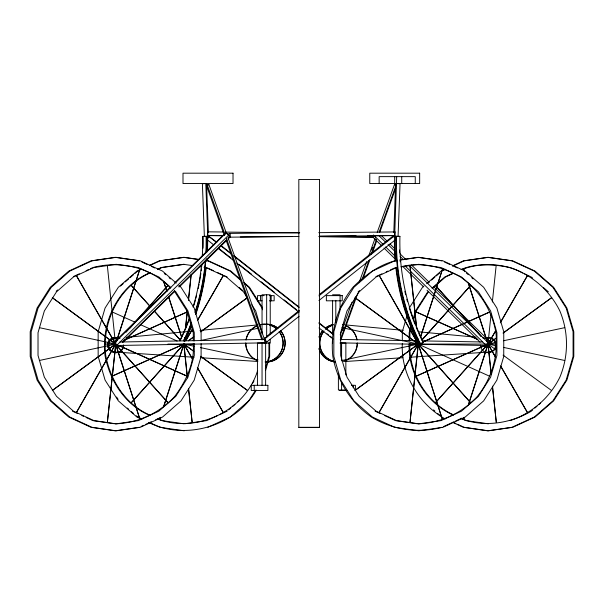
<?xml version="1.0" encoding="UTF-8"?>
<svg xmlns="http://www.w3.org/2000/svg" width="604" height="604" viewBox="0 0 604 604"><rect width="100%" height="100%" fill="white"/><g stroke="black" fill="none" stroke-linecap="round" stroke-linejoin="round"><path stroke-width="0.91" d="M229.029 236.149L229.075 233.401L299.682 232.736M298.927 236.511L230.199 237.168L230.26 233.499L229.075 233.401M393.831 231.838L395.016 231.936L394.948 235.605L319.637 236.315M487.473 345.511L487.541 342.068L487.473 345.511L340.331 342.876M393.8 232.525L395.643 183.571M394.654 236.292L396.692 176.64M116.043 344.967L139.894 419.161L115.507 344.076L76.444 412.449L115.757 344.076L107.338 422.589L115.658 345.012M184.084 341.275L184.28 339.403M185.352 329.12L187.308 310.426M188.38 300.143L191.023 274.911M184.265 341.275L184.658 337.53M185.534 329.12L187.489 310.426M188.561 300.143L191.204 274.911M417.817 338.466L418.398 344.076L409.98 422.589L418.149 344.076L417.47 337.53M491.075 373.989L487.949 344.076L491.075 314.163M492.343 302.015L496.156 265.564M257.478 371.113C244.877 410.977 196.753 433.785 157.765 419.04M265.337 368.704L268.923 356.42L268.923 342.702M265.541 370.456L269.641 356.42L269.641 342.702M406.922 315.945L402.317 331.732L402.317 340.875M410.954 326.628L409.172 332.721L409.172 340.898M413.249 318.784L415.537 310.939L427.745 291.838M411.422 327.496L409.897 332.721L409.897 340.898M413.453 320.528L416.254 310.939L428.462 291.838M116.081 342.287L139.894 268.991L116.617 341.396M419.01 341.396L418.149 344.076L379.086 412.449L418.398 344.076L419.259 341.396M420.452 336.926L442.543 268.991L420.694 336.926M160.105 417.372L159.532 419.161L160.287 417.372M163.571 406.643L183.79 344.076L194.027 346.228M163.752 406.643L183.971 344.076L193.801 351.256M464.265 417.372L463.683 419.161L464.446 417.372M468.598 403.963L487.949 344.076L495.431 331.052M468.779 403.963L488.13 344.076L495.605 331.052M340.226 334.873L352.026 302.189M359.04 282.748L366.696 261.547M368.923 255.356L375.303 237.689M377.213 232.389L394.435 184.681L395.152 184.681M342.543 330.456L343.495 327.806M371.558 250.056L372.517 247.406M340.248 339.878L355.869 296.587M361.932 279.803L368.946 260.362M371.173 254.178L376.594 239.161M379.146 232.095L396.05 185.269L394.435 184.681M340.966 339.878L357.862 293.053M362.966 278.92L369.98 259.478M372.532 252.412L376.677 240.928M379.871 232.095L395.809 187.919M483.472 345.488L484.816 346.809L488.175 342.71L409.557 265.677M487.186 344.507L488.175 342.71M185.662 340.822L192.2 329.422M197.342 320.475L223.231 275.703L197.523 320.475M185.843 340.822L192.382 329.422M500.565 322.098L527.39 275.703L500.278 322.913M252.51 383.321L253.974 381.033M255.613 390.109L248.735 400.875L230.177 417.039L207.844 427.3M256.33 390.109C235.839 426.19 185.405 441.033 148.486 422.362M409.233 308.048L422.506 287.277L423.88 286.077M216.715 242.106L208.637 236.232L206.417 239.131L213.831 244.975M207.089 239.169L208.199 237.712M126.085 332.2L168.033 285.405L130.071 328.01M419.395 342.679L418.149 344.076L354.941 390.478L418.398 344.076L419.644 342.679M421.886 339.886L470.675 285.405L422.128 339.886M193.62 351.256L183.79 344.076L131.249 402.747L183.971 344.076L192.382 358.731M496.269 337.998L487.949 344.076L435.409 402.747L488.13 344.076L496.45 337.998M485.186 345.465L486.53 346.787L490.984 342.687L433.725 286.726M490.984 342.687L486.53 346.787M119.154 345.465L117.818 346.787L115.409 344.484L114.677 342.687L226.289 232.736L228.697 235.039L229.422 236.836L228.086 238.157M117.818 346.787L117.085 344.99L228.697 235.039M122.491 342.174L174.624 290.826M178.633 286.877L226.749 239.471M115.243 344.439L113.695 342.71L170.026 287.406M174.722 282.8L224.341 234.08M119.683 345.488L118.339 346.809L115.757 345.012M123.035 342.196L174.662 291.506M179.358 286.9L226.968 240.15M228.312 238.837L230.32 236.859M484.816 346.809L486.59 345.08M56.21 291.219L57.629 289.98M358.149 291.838L359.561 290.599M120.438 286.077L123.193 283.684M125.255 281.887L128.69 278.897M130.064 277.697L133.499 274.707M134.873 273.506L137.621 271.113M228.569 409.942L230.705 408.085M232.834 406.22L234.971 404.363M237.81 401.886L239.237 400.648M426.628 283.684L441.063 271.113L445.193 269.21M428.032 283.087L429.406 281.887M431.475 280.09L434.91 277.1M436.284 275.9L439.72 272.91M432.011 288.123L444.808 276.972L452.509 273.438M432.728 288.123L445.526 276.972L453.226 273.438M532.728 409.942L531.309 411.181C510.388 423.495 483.947 427.624 461.071 418.647M534.857 408.085L536.994 406.22M539.13 404.363L540.55 403.125M264.031 338.474L265.503 337.304M266.976 336.134L299.335 310.426M319.199 294.654L392.751 236.232L393.951 236.262L396.171 239.169L318.942 300.513M299.071 311.634L264.499 339.093L266.719 341.992L299.078 316.285M318.927 295.854L393.951 236.262M115.507 344.076L52.299 390.478L115.757 344.076L39.336 327.662M188.327 340.762L193.62 336.896M201.185 331.369L247.315 297.674M188.508 340.762L193.801 336.896M200.611 331.921L247.497 297.674M503.072 333.031L551.648 297.674L503.253 333.031M395.846 267.557A226.787 224.424 -90 0 0 418.406 343.865L420.437 343.125M419.954 343.865L420.444 343.865A226.787 224.424 90 0 1 396.511 236.353L396.013 236.353A226.787 224.424 -90 0 0 419.954 343.865L423.532 342.377A223.51 221.185 -90 0 1 399.916 236.36L393.657 236.292L398.066 236.421L400.044 183.707L396.632 183.571M420.444 343.865L423.532 342.377M73.333 276.579L79.298 273.831M86.108 270.683L88.66 269.505M90.366 268.72L92.065 267.934M375.975 276.579L381.939 273.831M386.198 271.868L387.896 271.075M390.456 269.897L394.714 267.934M396.556 267.542L376.118 276.972L359.138 291.838L346.99 310.939L340.664 332.721L340.664 355.431L346.99 377.213L359.138 396.315L376.118 411.181L396.556 420.611L418.791 423.842L441.033 420.611L461.471 411.181L478.451 396.315L490.599 377.213L496.926 355.431L496.926 332.721L490.599 310.939L478.451 291.838L461.471 276.972L441.033 267.542L418.791 264.31L401.192 266.87M141.049 426.507L143.616 425.322M145.322 424.536L151.31 421.773M155.583 419.803L158.995 418.225M443.691 426.507L453.951 421.773M455.658 420.988L461.645 418.225M141.042 269.21L136.904 271.113L118.346 287.277L105.073 308.048L98.158 331.732L98.158 356.42L105.073 380.105L118.346 400.875L136.904 417.039L141.864 419.319M149.309 265.413L159.237 260.853L183.541 257.342L198.837 259.554M138.452 270.728L140.105 269.973M150.026 265.413L159.954 260.853L184.258 257.342L198.663 259.426M150.064 272.653C118.293 285.941 100.974 321.955 105.013 355.431C109.664 380.543 125.141 404.929 149.211 415.107M157.765 269.112L161.192 267.542L183.541 264.31L192.85 265.654M149.928 273.046C118.678 286.553 101.729 322.332 105.738 355.431C110.381 380.543 125.866 404.929 149.928 415.107M157.629 269.505L161.91 267.542L184.258 264.31M452.638 265.79L463.396 260.853L487.7 257.342L512.003 260.853L534.336 271.113L552.886 287.277L566.167 308.048L573.083 331.732L573.083 356.42L566.167 380.105L552.886 400.875L534.336 417.039L512.003 427.3L487.7 430.811L463.396 427.3L452.638 422.362M442.604 270.728L444.265 269.973M452.532 266.175L464.114 260.853L488.417 257.342L512.721 260.853L535.053 271.113L553.611 287.277L566.884 308.048L573.8 331.732L573.8 356.42L566.884 380.105L553.611 400.875L535.053 417.039L512.721 427.3L488.417 430.811L464.114 427.3L457.5 424.257M461.071 269.505C476.518 262.951 493.936 264.197 510.048 267.542C531.83 274.729 549.723 290.373 559.855 310.939C568.704 332.162 568.704 355.99 559.855 377.213C549.723 397.779 531.83 413.423 510.048 420.611M461.788 269.505C481.199 262.181 504.355 263.019 522.747 273.046M217.734 415.499L206.606 420.611L185.186 423.706M219.448 414.714L227.149 411.181M123.246 340.596L187.127 311.966L123.495 340.596M419.871 343.306L418.149 344.076L354.941 297.674L418.398 344.076L470.675 402.747L418.149 344.076L379.335 275.703L418.398 344.076L442.294 419.161L418.149 344.076L489.519 376.186M423.306 341.758L489.769 311.966L422.694 342.143M341.977 360.49L418.398 344.076L420.12 343.306M192.2 358.731L183.79 344.076L112.065 376.186L183.971 344.076L187.489 377.726M484.536 345.609L416.216 376.186L484.71 345.609M224.439 235.628L206.349 185.269L208.946 184.681L226.402 233.272M206.349 185.269L208.946 184.681M115.757 344.076L39.336 360.49M200.43 340.558L258.029 328.251M468.311 283.291L487.949 344.076L496.36 342.317M503.494 340.754L564.755 327.662M489.459 337.908L487.315 338.278L482.634 337.832M92.918 267.542C120.151 260.294 151.083 267.225 170.57 288.123M397.341 260.316C379.976 264.024 365.314 274.911 352.932 287.277C337.281 306.749 330.101 331.604 332.842 356.42C337.123 380.965 350.924 402.8 371.4 417.039C392.592 429.874 418.013 433.589 441.985 427.3M400.127 259.909L417.802 257.342L441.985 260.853M397.402 260.452L394.616 260.853L372.389 271.113L353.929 287.277L340.716 308.048L333.838 331.732L333.838 356.42L340.716 380.105L353.929 400.875L372.389 417.039L394.616 427.3L418.791 430.811L442.974 427.3L465.201 417.039L483.661 400.875L496.873 380.105L503.751 356.42L503.751 331.732L496.873 308.048L483.661 287.277L465.201 271.113L442.974 260.853L418.791 257.342L400.195 260.045M395.56 267.542L397.417 267.27M401.124 266.734C421.433 261.547 442.634 266.666 460.474 276.972C479.304 290.071 491.996 310.146 495.929 332.721C498.451 355.552 491.852 378.406 477.454 396.315C462.075 413.151 440.618 423.117 417.802 423.842M115.16 423.842C137.969 423.117 159.426 413.151 174.813 396.315C186.032 381.169 194.782 362.898 193.288 343.623M139.343 427.3L115.16 430.811L90.978 427.3L68.75 417.039L50.291 400.875L37.086 380.105L30.2 356.42L30.2 331.732L37.086 308.048L50.291 287.277L68.75 271.113L90.978 260.853L115.16 257.342L139.343 260.853M116.7 338.278L119.607 338.013M126.16 337.387L193.567 331.007M200.022 330.38L257.228 324.975M258.995 324.793L264.718 324.265A18.913 18.716 -90 0 1 277.848 328.1M345.488 361.486L402.8 357.711M409.369 357.281L490.071 351.966M119.803 342.015L264.907 339.395L264.967 342.846L116.542 345.511L168.033 402.747L116.753 345.473M318.753 232.661L395.016 231.936M240.309 236.964L292.094 236.466M319.395 236.209L356.111 235.862M367.406 235.756L393.763 235.507M206.296 251.959A226.787 225.549 90 0 0 206.455 236.353L203.027 236.36A223.51 222.287 -90 0 1 203.004 248.184M206.462 236.353L206.1 236.353A226.787 225.549 -90 0 1 205.896 252.88M397.877 236.36L398.368 236.36M399.425 236.36L399.924 236.36M332.593 294.775L340.06 294.775M264.144 295.635L257.523 295.635L257.523 300.807L262.076 300.807M269.361 295.635L274.156 295.635L274.156 300.807L269.361 300.807M112.238 311.966L135.296 322.287M341.977 327.662L418.398 344.076M264.409 339.395L264.907 339.395M264.469 342.846L264.967 342.846M339.992 343.064L345.858 343.064L345.858 374.963M105.277 344.076L114.798 344.076M167.904 344.076L193.884 344.076M409.429 344.076L496.526 344.076M564.755 360.49L503.494 347.398M351.422 385.314L355.409 385.314L355.409 390.486M345.858 389.973L338.391 389.973L338.391 374.019M339.531 390.486L347.172 390.486M551.475 390.478L503.072 355.122M298.821 427.36L319.516 427.36M222.77 235.651L207.701 235.507L207.633 231.838L223.639 231.989M225.269 232.095L299.644 232.797M318.806 236.557L373.408 237.07L373.37 235.235M208.395 235.605L222.514 235.734M319.493 236.647L373.159 237.161M340.392 339.425L417.213 340.777M422.256 340.898L482.475 341.977M265.511 341.962L266.719 341.992M193.982 357.251L114.028 351.966A7.037 6.961 -90 0 1 107.535 344.642A7.037 6.961 -90 0 1 114.632 337.915M200.46 357.689L257.863 361.479M229.014 237.07L230.199 237.168M342.392 324.62L344.333 324.793M346.137 324.967L403.238 330.343M409.708 330.962L412.585 331.226M476.095 337.221L418.127 331.755A223.51 221.185 -90 0 1 416.277 327.519M207.633 231.838L208.32 231.936M205.858 260.467L208.561 260.853L230.894 271.113L240.513 279.493M206.039 260.596L207.844 260.853L230.177 271.113L240.483 280.09M199.373 266.598L201.23 266.87M204.024 267.27L206.606 267.542M488.417 423.842L466.069 420.611L460.935 418.255M184.258 423.842L161.91 420.611L158.482 419.04M184.258 430.811L159.954 427.3L149.203 422.362M395.56 420.611L416.873 423.706M92.918 420.611L114.232 423.706M114.632 337.908L116.798 338.278M495.431 357.1L487.949 344.076L496.36 345.835M200.43 347.594L258.029 359.901M477.885 339.486L416.216 311.966L477.704 339.486M140.241 324.582L177.138 341.018M118.331 345.239L187.127 376.186L118.943 345.624M524.461 273.831L530.448 276.579M207.466 267.934L213.454 270.683M217.734 272.653L222.868 275.009M224.582 275.794L227.149 276.972M205.888 267.542L226.424 276.972L243.495 291.838L247.398 297.953M453.226 414.714C426.628 402.558 408.538 372.864 409.897 343.623M453.362 415.107C426.288 403.193 407.813 373.174 409.172 343.623M453.362 422.362L455.839 423.502M445.193 418.942C418.889 404.25 400.784 374.035 402.317 343.616M140.928 418.564L136.247 415.846M444.544 262.038L449.678 264.409M453.951 266.379L457.371 267.957M141.902 262.038L147.029 264.409M151.31 266.379L154.722 267.957M375.129 411.181L380.233 413.536M384.491 415.499L394.714 420.218M72.48 411.181L77.591 413.536M81.85 415.499L83.556 416.284M86.108 417.47L92.065 420.218M226.326 233.212L229.807 236.285M113.695 342.71L114.994 343.608M487.949 344.076L496.45 350.154M200.611 356.232L247.497 390.478L201.185 356.783M115.002 343.525L52.299 297.674L114.752 343.525M221.162 245.609L230.788 253.204M233.756 255.545L298.942 306.96M318.942 322.732L333.015 333.831M208.637 236.232L216.783 242.657M220.49 245.579L231.604 254.337M233.823 256.096L299.01 307.512M319.018 323.283L333.091 334.382M218.942 248.516L230.796 257.863M238.942 264.288L251.536 274.224M261.17 281.819L274.503 292.336M284.129 299.931L296.723 309.86M327.096 333.816L328.576 334.986M330.063 336.149L331.543 337.319M218.271 248.478L233.091 260.165M236.791 263.087L299.018 312.162M319.018 327.942L333.098 339.04M531.309 276.972L532.728 278.21M543.396 287.504L548.372 291.838M433.536 409.859L434.91 411.052M437.658 413.453L439.72 415.242M243.956 282.491L249.452 287.277L262.234 307.277M243.918 283.087L248.735 287.277L262.008 308.048L262.521 309.799M239.237 287.504L242.793 290.599M127.316 408.062L128.69 409.255M131.438 411.656L133.499 413.453M466.258 272.91L468.311 274.707M471.724 277.697L473.098 278.897M176.232 283.087L162.552 271.113L140.332 260.853L116.149 257.342L91.967 260.853L69.747 271.113L51.287 287.277L38.075 308.048L31.189 331.732L31.189 356.42L38.075 380.105L51.287 400.875L69.747 417.039L91.967 427.3L116.149 430.811L140.332 427.3L162.552 417.039L181.019 400.875L194.224 380.105L201.109 356.42L201.109 343.616M178.965 285.481L181.019 287.277L194.224 308.048L201.109 331.732L201.109 340.875M164.296 273.506L165.662 274.707M169.082 277.697L170.449 278.897M170.857 287.504L158.829 276.972L138.392 267.542L116.149 264.31L93.914 267.542L73.477 276.972L56.497 291.838L44.349 310.939L38.022 332.721L38.022 355.431L44.349 377.213L56.497 396.315L73.477 411.181L93.914 420.611L116.149 423.842L138.392 420.611L158.829 411.181L175.809 396.315L187.95 377.213L194.284 355.431L194.284 343.623M174.39 290.599L175.809 291.838L187.95 310.939L194.284 332.721L194.284 340.898M114.677 342.687L117.085 344.99M381.184 235.371L387.247 241.298M389.942 243.933L394.661 248.538M400.044 253.808L406.107 259.735M411.498 264.997L429.014 282.113M378.648 235.394L385.367 241.977M388.055 244.612L394.774 251.196M400.15 256.466L403.51 259.758M487.3 343.163L488.644 344.484M382.996 244.28L373.589 235.062L372.593 236.859L381.328 245.42M385.684 246.915L395.091 256.134M405.171 266.009L485.805 345.012M384.016 248.055L395.439 259.244M402.83 266.485L423.661 286.9M427.02 290.192L480.112 342.196M481.252 336.39L435.409 285.405L481.071 336.39M150.819 307.058L131.249 285.405L150.645 307.058M154.571 311.249L180.219 339.886M154.398 311.249L180.037 339.886M251.792 304.831L255.703 310.939L262.06 332.721M116.61 397.032L118.082 399.335M174.813 291.838L186.961 310.939L193.288 332.721L193.288 340.898M468.485 283.291L488.13 344.076L495.605 357.1M500.746 366.054L527.39 412.449L500.565 366.054M197.523 367.677L223.231 412.449L197.342 367.677M115.288 343.261L76.444 275.703L115.039 343.261M227.987 237.689L265.745 342.83M207.346 185.269L225.111 234.745M226.379 238.278L262.868 339.878M226.341 240.928L261.872 339.878M464.733 271.672L463.683 268.991L464.551 271.672M163.752 281.509L166.93 291.339M168.659 296.7L181.661 336.926M163.571 281.509L166.749 291.339M168.486 296.7L181.479 336.926M488.13 344.076L491.256 373.989M492.524 386.137L496.337 422.589L492.441 387.073M416.745 328.183L409.98 265.564L416.398 327.255M188.659 388.946L192.178 422.589L188.478 388.946M183.79 344.076L187.308 377.726M107.338 265.564L115.409 343.14M206.53 183.571L208.38 232.525M415.258 183.541L415.258 176.64L379.146 176.64L379.146 183.541M401.728 176.64L401.728 183.541M394.706 176.64L394.706 183.541M394.789 236.156L394.789 237.885M394.291 236.156L394.291 237.885M353.249 385.314L353.249 387.904M341.6 343.064L341.6 360.89M341.6 382.468L341.6 389.973M340.082 295.635L340.06 308.704M335.801 300.347L335.801 322.634M332.593 300.347L332.593 333.778M332.593 338.421L332.593 343.064M271.181 295.635L271.181 300.807M270.237 334.707L270.237 294.775L262.045 294.775L262.045 333.778M270.237 339.35L270.237 343.064L257.432 343.064L257.432 385.284M266.658 294.775L266.658 337.493M266.658 341.207L266.658 343.064M265.624 343.064L265.624 385.284M262.045 343.064L262.045 385.284M260.505 295.635L260.505 300.807M254.231 385.314L254.231 390.486M207.957 236.156L207.957 237.885M207.595 236.156L207.595 237.885M264.612 324.265A18.913 18.716 -90 0 1 277.749 328.1M280.46 330.675A18.913 18.716 -90 0 1 265.284 361.977M280.558 330.675A18.913 18.716 -90 0 1 265.382 361.977A18.875 18.679 -90 0 0 279.35 331.634M114.126 351.966A7.037 6.961 -90 0 1 107.633 344.642A7.037 6.961 -90 0 1 114.73 337.915M269.943 325.118A18.875 18.679 -90 0 1 276.338 328.667M279.146 331.634A18.875 18.679 -90 0 1 265.141 361.977M257.183 360.558A18.875 18.679 -90 0 1 245.654 343.125M245.941 339.841A18.875 18.679 -90 0 1 257.183 325.684M259.493 324.892A18.875 18.679 -90 0 1 264.333 324.25M269.361 324.892A18.875 18.679 -90 0 1 276.541 328.667M257.38 360.558A18.875 18.679 -90 0 1 245.851 343.125M246.138 339.841A18.875 18.679 -90 0 1 257.38 325.684M259.697 324.892A18.875 18.679 -90 0 1 264.529 324.25M123.563 345.126A7.61 7.527 -90 0 1 114.722 352.615A7.61 7.527 -90 0 1 108.954 342.521A7.61 7.527 -90 0 1 119.796 338.534M123.661 345.126A7.61 7.527 -90 0 1 114.82 352.615A7.61 7.527 -90 0 1 109.052 342.521A7.61 7.527 -90 0 1 119.894 338.534M422.226 340.754A223.51 221.185 -90 0 1 418.768 333.34M414.933 324.159A223.51 221.185 -90 0 1 411.498 314.812M411.203 313.952A223.51 221.185 -90 0 1 409.263 307.919M407.489 301.826A223.51 221.185 -90 0 1 406.779 299.207M405.677 294.812A223.51 221.185 -90 0 1 404.854 291.287M400.241 261.751A223.51 221.185 -90 0 1 400.09 259.947M399.621 252.714A223.51 221.185 -90 0 1 399.508 249.996M395.212 261.147A226.787 224.424 -90 0 1 394.404 240.022M418.897 343.865A226.787 224.424 90 0 1 396.345 267.557M395.635 260.226A226.787 224.424 90 0 1 394.963 236.353M319.131 349.255A18.913 18.807 -90 0 0 335.182 361.924A18.913 18.807 -90 0 1 318.912 348.349M333.068 324.582A18.913 18.807 -90 0 0 325.458 328.1A18.913 18.807 -90 0 1 333.136 324.582M489.391 337.915A7.037 6.999 -90 0 1 496.095 342.521M496.277 346.802A7.037 6.999 -90 0 1 489.995 351.966M345.624 325.684A18.875 18.769 -90 0 1 356.926 339.841M357.213 343.125A18.875 18.769 -90 0 1 343.298 361.351M335.175 361.705A18.875 18.769 -90 0 1 324.069 330.984M325.76 329.21A18.875 18.769 -90 0 1 332.804 325.118M345.767 325.684A18.875 18.769 -90 0 1 357.07 339.841M357.357 343.125A18.875 18.769 -90 0 1 344.227 361.124M333.725 361.351A18.875 18.769 -90 0 1 323.691 331.634M325.903 329.21A18.875 18.769 -90 0 1 332.947 325.118M484.197 338.534A7.61 7.565 -90 0 1 495.091 342.521A7.61 7.565 -90 0 1 489.3 352.615A7.61 7.565 -90 0 1 480.414 345.126M207.059 251.959A226.787 225.549 90 0 0 207.217 236.353L207.587 236.353A226.787 225.549 90 0 1 207.459 251.037M206.613 259.312A226.787 225.549 90 0 1 206.462 261.147M205.828 267.557A226.787 225.549 90 0 1 195.492 314.193M191.393 325.428A226.787 225.549 90 0 1 184.779 340.573M207.044 258.391A226.787 225.549 90 0 1 206.9 260.226M206.191 267.557A226.787 225.549 90 0 1 195.847 314.193M191.415 326.281A226.787 225.549 90 0 1 185.134 340.573M205.42 260.226A226.787 225.549 -90 0 1 194.941 312.449M191.272 322.853A226.787 225.549 -90 0 1 183.654 340.573M205.775 260.226A226.787 225.549 90 0 1 195.303 312.449M190.63 325.428A226.787 225.549 90 0 1 184.016 340.573M201.947 264.461A223.51 222.287 -90 0 1 201.759 266.266M201.449 268.969A223.51 222.287 -90 0 1 201.223 270.766M200.853 273.461A223.51 222.287 -90 0 1 200.453 276.149M200.317 277.047A223.51 222.287 -90 0 1 199.396 282.408M199.056 284.19A223.51 222.287 -90 0 1 198.708 285.964M198.527 286.855A223.51 222.287 -90 0 1 198.157 288.629M196.534 295.696A223.51 222.287 -90 0 1 195.862 298.331M195.402 300.082A223.51 222.287 -90 0 1 193.929 305.314M189.377 319.078A223.51 222.287 -90 0 1 187.776 323.314M187.444 324.159A223.51 222.287 -90 0 1 183.586 333.34M183.216 334.171A223.51 222.287 -90 0 1 180.113 340.754M202.672 236.36A223.51 222.287 -90 0 1 202.264 256.33M201.593 264.461A223.51 222.287 -90 0 1 193.046 307.051M189.331 318.225A223.51 222.287 -90 0 1 179.75 340.754M205.813 183.571L202.385 183.707L204.371 236.421L208.523 236.292L207.799 236.292L205.813 183.571M233.023 173.189L182.997 173.189L182.997 183.541L233.023 183.541L233.023 173.189M419.659 173.189L369.769 173.189L369.769 183.541L419.659 183.541L419.659 173.189M319.516 179.463L298.821 179.463L298.821 427.406L319.516 427.406L319.516 179.463M342.242 295.635L326.356 295.635L326.356 300.807L342.242 300.807L342.242 295.635M115.341 342.068L114.851 342.068L114.911 345.511L115.402 345.511L115.341 342.068M267.889 385.314L251.256 385.314L251.256 390.486L267.889 390.486L267.889 385.314M322.732 330.675A18.913 18.807 -90 0 0 319.04 337.198A18.913 18.807 -90 0 1 322.8 330.675"/></g></svg>
